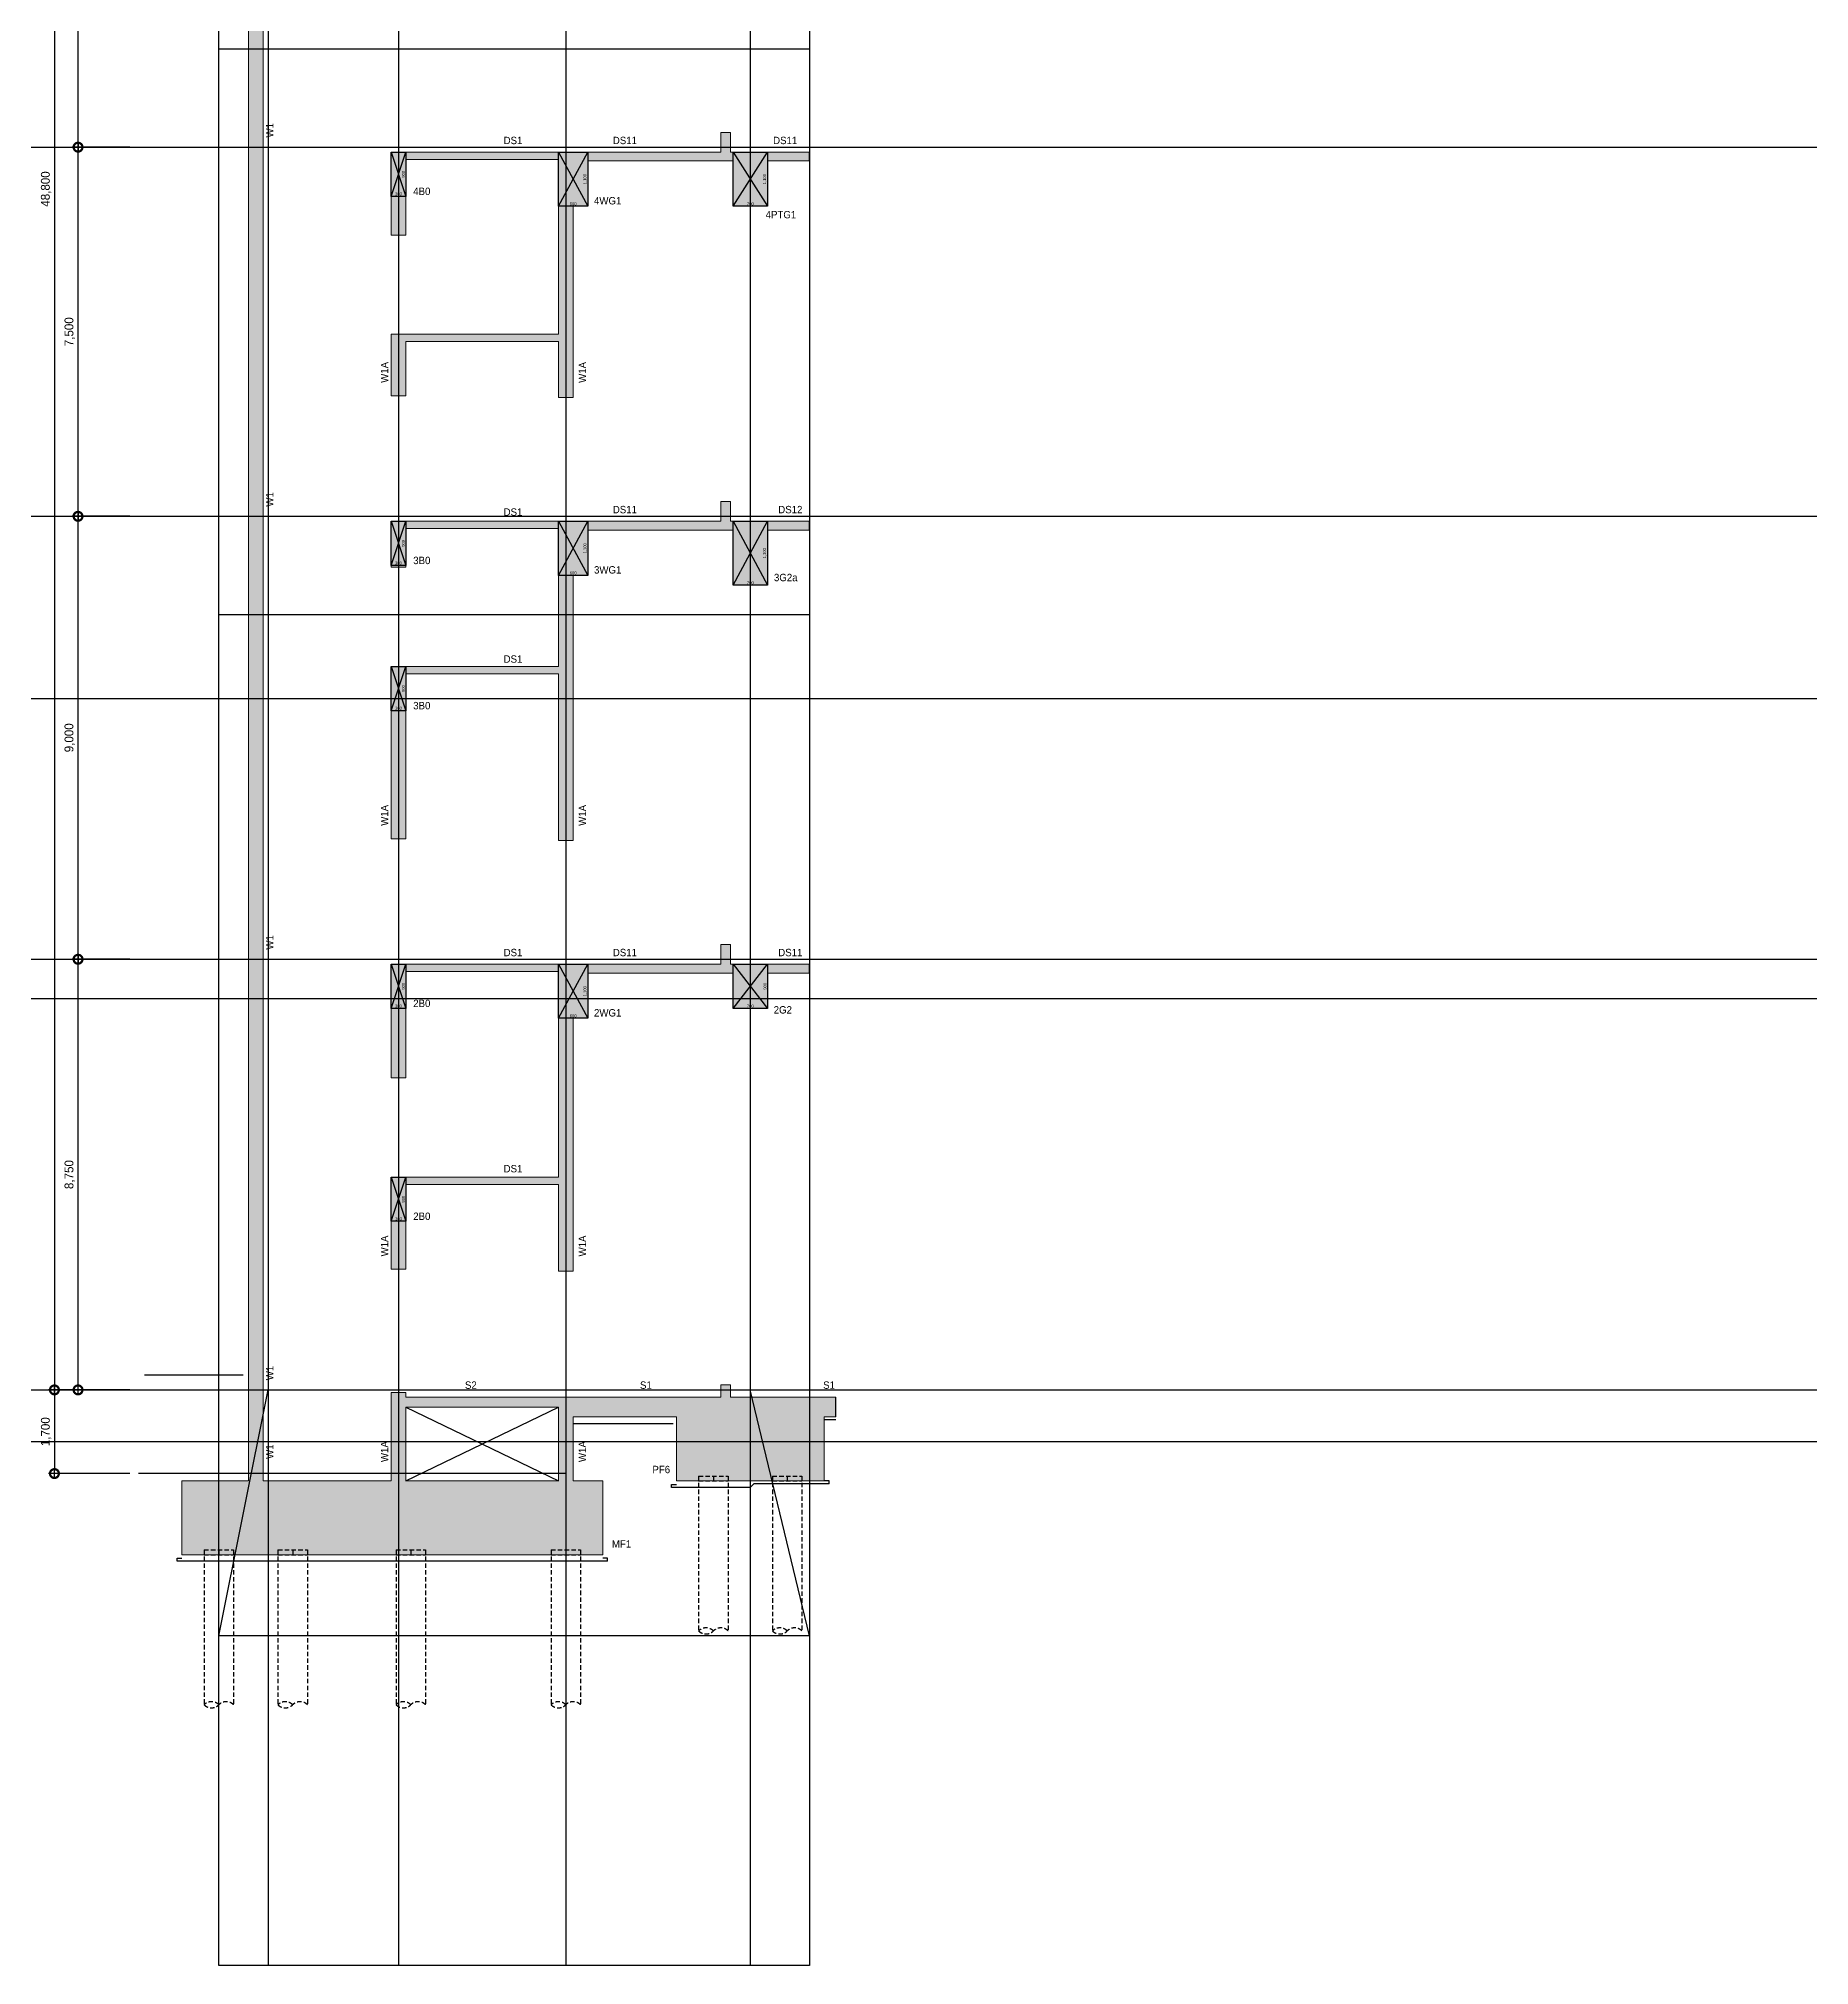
# Model space of a CAD drawing. Header units: millimetres. Extents: x -59434 to 186515, y -46562 to 55873.
# Drawn here: x 114535 to 150525, y -11695 to 27458 of the extents above; entities that cross this region are included whole.
import ezdxf
from ezdxf.enums import TextEntityAlignment as Align

# ---------------------------------------------------------------- set-up
doc = ezdxf.new("R2010")
doc.units = ezdxf.units.MM
doc.header["$LTSCALE"] = 60
for name, pattern in [('ACAD_ISO05W100', [33, 24, -3, 0, -3, 0, -3]), ('H1', [1.5, 1, -0.5]), ('HID', [2.3, 1.5, -0.8]), ('HIDDEN', [2, 1, -1])]:
    doc.linetypes.add(name, pattern=pattern)
doc.layers.get('Defpoints').update_dxf_attribs({"color": 151})
for name, color, linetype in [('A-CEN', 1, 'Continuous'), ('A-CEN-AXIS', 1, 'Continuous'), ('A-DIM', 7, 'Continuous'), ('A-SITE', 3, 'ACAD_ISO05W100'), ('A-버림CONC', 5, 'Continuous'), ('구조SOLID', 253, 'Continuous'), ('기초', 5, 'HIDDEN')]:
    doc.layers.add(name, color=color, linetype=linetype)
doc.layers.add('A-CON', color=2, linetype='Continuous', lineweight=9)
for name, color, linetype, plot in [('AS-HIDLINE', 205, 'Continuous', False), ('NOPLOT', 191, 'Continuous', False), ('NOPLOT-DIM', 191, 'Continuous', False), ('NOPLOT-부호', 4, 'Continuous', False)]:
    doc.layers.add(name, color=color, linetype=linetype, plot=plot)
doc.styles.add('Gdim', font='')
doc.styles.get('Gdim').set_extended_font_data('Dotum')
doc.dimstyles.new('G-Xdim', dxfattribs={"dimscale": 30, "dimtxt": 2, "dimasz": 1, "dimexe": 1.2, "dimexo": 1.2, "dimgap": 0, "dimtad": 1, "dimdec": 1, "dimdsep": 46, "dimlunit": 6, "dimtxsty": 'Gdim', "dimcen": 1, "dimse1": 1, "dimse2": 1, "dimsd1": 1, "dimsd2": 1, "dimclrd": 1, "dimclre": 1, "dimclrt": 256, "dimadec": 0, "dimazin": 0, "dimtfac": 1, "dimtdec": 1, "dimtix": 1, "dimtmove": 2, "dimatfit": 1, "dimfxl": 2, "dimtolj": 1, "dimlwd": -1, "dimlwe": -1, "dimarcsym": 0})
doc.dimstyles.new('Gdim60', dxfattribs={"dimscale": 60, "dimtxt": 3, "dimasz": 1, "dimexe": 2, "dimexo": 3, "dimgap": 1, "dimtad": 1, "dimdec": 0, "dimdsep": 46, "dimlunit": 6, "dimtxsty": 'Gdim', "dimblk": 'G3-DOT', "dimcen": 2.5, "dimdle": 2, "dimclrd": 1, "dimclre": 1, "dimclrt": 256, "dimazin": 2, "dimtfac": 1, "dimtdec": 0, "dimtix": 1, "dimtmove": 2, "dimatfit": 3, "dimldrblk": 'DOTSMALL', "dimfxl": 2, "dimtolj": 1, "dimtzin": 0, "dimarcsym": 0})

# ---------------------------------------------------------------- blocks, each defined once
blk = doc.blocks.new('G3-DOT')
at = {"layer": 'A-DIM', "color": 1, "linetype": 'ByBlock'}
blk.add_line((1.5, 0), (-1.5, 0), dxfattribs=at)
at = {"layer": 'A-DIM', "color": 1, "linetype": 'ByBlock', "const_width": 3}
blk.add_lwpolyline([(0.375, 0, 1), (-0.375, 0, 1)], format="xyb", close=True, dxfattribs=at)
blk = doc.blocks.new('*D30')
at = {"layer": 'Defpoints', "color": 0, "transparency": 16777216}
for p in [(116570, 48800, 0), (116570, 0, 0), (114858, 0, 0)]:
    blk.add_point(p, dxfattribs=at)
at = {"layer": 'NOPLOT-DIM', "color": 1, "lineweight": -2, "transparency": 16777216}
for p, q in [((116390, 48800, 0), (114738, 48800, 0)), ((114858, 48740, 0), (114858, 60, 0)), ((116390, 0, 0), (114738, 0, 0))]:
    blk.add_line(p, q, dxfattribs=at)
at = {"layer": 'NOPLOT-DIM', "color": 1, "lineweight": -2, "transparency": 16777216, "xscale": 60, "yscale": 60, "zscale": 60}
for p, rotation in [((114858, 48800, 0), 90), ((114858, 0, 0), 270)]:
    blk.add_blockref('G3-DOT', p, dxfattribs=dict(at, rotation=rotation))
at = {"layer": 'NOPLOT-DIM', "transparency": 16777216, "insert": (114690, 24400, 0), "char_height": 180, "attachment_point": 5, "rotation": 90, "style": 'Gdim'}
blk.add_mtext('\\A1;48,800', dxfattribs=at)
blk = doc.blocks.new('_DotSmall')
at = {"color": 0, "linetype": 'ByBlock', "const_width": 0.5}
blk.add_lwpolyline([(-0.0625, 0, 1), (0.0625, 0, 1)], format="xyb", close=True, dxfattribs=at)
blk = doc.blocks.new('*D31')
at = {"layer": 'Defpoints', "color": 0, "transparency": 16777216}
for p in [(115338, 8750, 0), (116570, 8750, 0), (116570, 0, 0)]:
    blk.add_point(p, dxfattribs=at)
at = {"layer": 'NOPLOT-DIM', "color": 1, "lineweight": -2, "transparency": 16777216}
for p, q in [((116390, 8750, 0), (115218, 8750, 0)), ((115338, 60, 0), (115338, 8690, 0)), ((116390, 0, 0), (115218, 0, 0))]:
    blk.add_line(p, q, dxfattribs=at)
at = {"layer": 'NOPLOT-DIM', "color": 1, "lineweight": -2, "transparency": 16777216, "xscale": 60, "yscale": 60, "zscale": 60}
for p, rotation in [((115338, 8750, 0), 90), ((115338, 0, 0), 270)]:
    blk.add_blockref('G3-DOT', p, dxfattribs=dict(at, rotation=rotation))
at = {"layer": 'NOPLOT-DIM', "transparency": 16777216, "insert": (115170, 4375, 0), "char_height": 180, "attachment_point": 5, "rotation": 90, "style": 'Gdim'}
blk.add_mtext('\\A1;8,750', dxfattribs=at)
blk = doc.blocks.new('*D32')
at = {"layer": 'Defpoints', "color": 0, "transparency": 16777216}
for p in [(115338, 17750, 0), (116570, 17750), (116570, 8750, 0)]:
    blk.add_point(p, dxfattribs=at)
at = {"layer": 'NOPLOT-DIM', "color": 1, "lineweight": -2, "transparency": 16777216}
for p, q in [((116390, 17750, 0), (115218, 17750, 0)), ((115338, 8810, 0), (115338, 17690, 0)), ((116390, 8750, 0), (115218, 8750, 0))]:
    blk.add_line(p, q, dxfattribs=at)
at = {"layer": 'NOPLOT-DIM', "color": 1, "lineweight": -2, "transparency": 16777216, "xscale": 60, "yscale": 60, "zscale": 60}
for p, rotation in [((115338, 17750, 0), 90), ((115338, 8750, 0), 270)]:
    blk.add_blockref('G3-DOT', p, dxfattribs=dict(at, rotation=rotation))
at = {"layer": 'NOPLOT-DIM', "transparency": 16777216, "insert": (115170, 13250, 0), "char_height": 180, "attachment_point": 5, "rotation": 90, "style": 'Gdim'}
blk.add_mtext('\\A1;9,000', dxfattribs=at)
blk = doc.blocks.new('*D33')
at = {"layer": 'Defpoints', "color": 0, "transparency": 16777216}
for p in [(115338, 25250, 0), (116570, 25250, 0), (116570, 17750)]:
    blk.add_point(p, dxfattribs=at)
at = {"layer": 'NOPLOT-DIM', "color": 1, "lineweight": -2, "transparency": 16777216}
for p, q in [((116390, 25250, 0), (115218, 25250, 0)), ((115338, 17810, 0), (115338, 25190, 0)), ((116390, 17750, 0), (115218, 17750, 0))]:
    blk.add_line(p, q, dxfattribs=at)
at = {"layer": 'NOPLOT-DIM', "color": 1, "lineweight": -2, "transparency": 16777216, "xscale": 60, "yscale": 60, "zscale": 60}
for p, rotation in [((115338, 25250, 0), 90), ((115338, 17750, 0), 270)]:
    blk.add_blockref('G3-DOT', p, dxfattribs=dict(at, rotation=rotation))
at = {"layer": 'NOPLOT-DIM', "transparency": 16777216, "insert": (115170, 21500, 0), "char_height": 180, "attachment_point": 5, "rotation": 90, "style": 'Gdim'}
blk.add_mtext('\\A1;7,500', dxfattribs=at)
blk = doc.blocks.new('*D34')
at = {"layer": 'Defpoints', "color": 0, "transparency": 16777216}
for p in [(115338, 32250, 0), (116570, 32250, 0), (116570, 25250, 0)]:
    blk.add_point(p, dxfattribs=at)
at = {"layer": 'NOPLOT-DIM', "color": 1, "lineweight": -2, "transparency": 16777216}
for p, q in [((116390, 32250, 0), (115218, 32250, 0)), ((115338, 25310, 0), (115338, 32190, 0)), ((116390, 25250, 0), (115218, 25250, 0))]:
    blk.add_line(p, q, dxfattribs=at)
at = {"layer": 'NOPLOT-DIM', "color": 1, "lineweight": -2, "transparency": 16777216, "xscale": 60, "yscale": 60, "zscale": 60}
for p, rotation in [((115338, 32250, 0), 90), ((115338, 25250, 0), 270)]:
    blk.add_blockref('G3-DOT', p, dxfattribs=dict(at, rotation=rotation))
at = {"layer": 'NOPLOT-DIM', "transparency": 16777216, "insert": (115170, 28750, 0), "char_height": 180, "attachment_point": 5, "rotation": 90, "style": 'Gdim'}
blk.add_mtext('\\A1;7,000', dxfattribs=at)
blk = doc.blocks.new('*D38')
at = {"layer": 'Defpoints', "color": 0, "transparency": 16777216}
for p in [(116570, 0, 0), (114858, -1700, 0), (116570, -1700, 0)]:
    blk.add_point(p, dxfattribs=at)
at = {"layer": 'NOPLOT-DIM', "color": 1, "lineweight": -2, "transparency": 16777216}
for p, q in [((116390, 0, 0), (114738, 0, 0)), ((114858, -60, 0), (114858, -1640, 0)), ((116390, -1700, 0), (114738, -1700, 0))]:
    blk.add_line(p, q, dxfattribs=at)
at = {"layer": 'NOPLOT-DIM', "color": 1, "lineweight": -2, "transparency": 16777216, "xscale": 60, "yscale": 60, "zscale": 60}
for p, rotation in [((114858, 0, 0), 90), ((114858, -1700, 0), 270)]:
    blk.add_blockref('G3-DOT', p, dxfattribs=dict(at, rotation=rotation))
at = {"layer": 'NOPLOT-DIM', "transparency": 16777216, "insert": (114690, -850, 0), "char_height": 180, "attachment_point": 5, "rotation": 90, "style": 'Gdim'}
blk.add_mtext('\\A1;1,700', dxfattribs=at)
blk = doc.blocks.new('*D108')
at = {"layer": 'Defpoints', "color": 0, "linetype": 'Continuous', "transparency": 16777216}
for p in [(-300, -1100), (300, -1080), (300, -1100)]:
    blk.add_point(p, dxfattribs=at)
at = {"layer": 'AS-HIDLINE', "linetype": 'Continuous', "transparency": 16777216, "insert": (0, -1050), "char_height": 60, "attachment_point": 5, "style": 'Gdim'}
blk.add_mtext('\\A1;600', dxfattribs=at)
blk = doc.blocks.new('*D109')
at = {"layer": 'Defpoints', "color": 0, "linetype": 'Continuous', "transparency": 16777216}
for p in [(300, 0), (280, 0), (300, -1100)]:
    blk.add_point(p, dxfattribs=at)
at = {"layer": 'AS-HIDLINE', "linetype": 'Continuous', "transparency": 16777216, "insert": (244, -550), "char_height": 60, "attachment_point": 5, "rotation": 90, "style": 'Gdim'}
blk.add_mtext('\\A1;1,100', dxfattribs=at)
blk = doc.blocks.new('*D118')
at = {"layer": 'Defpoints', "color": 0, "linetype": 'Continuous', "transparency": 16777216}
for p in [(-400, -900), (300, -880), (300, -900)]:
    blk.add_point(p, dxfattribs=at)
at = {"layer": 'AS-HIDLINE', "linetype": 'Continuous', "transparency": 16777216, "insert": (-50, -850), "char_height": 60, "attachment_point": 5, "style": 'Gdim'}
blk.add_mtext('\\A1;700', dxfattribs=at)
blk = doc.blocks.new('*D119')
at = {"layer": 'Defpoints', "color": 0, "linetype": 'Continuous', "transparency": 16777216}
for p in [(300, 0), (280, 0), (300, -900)]:
    blk.add_point(p, dxfattribs=at)
at = {"layer": 'AS-HIDLINE', "linetype": 'Continuous', "transparency": 16777216, "insert": (250, -450), "char_height": 60, "attachment_point": 5, "rotation": 90, "style": 'Gdim'}
blk.add_mtext('\\A1;900', dxfattribs=at)
blk = doc.blocks.new('*D122')
at = {"layer": 'Defpoints', "color": 0, "linetype": 'Continuous', "transparency": 16777216}
for p in [(-400, -1300), (300, -1280), (300, -1300)]:
    blk.add_point(p, dxfattribs=at)
at = {"layer": 'AS-HIDLINE', "linetype": 'Continuous', "transparency": 16777216, "insert": (-50, -1250), "char_height": 60, "attachment_point": 5, "style": 'Gdim'}
blk.add_mtext('\\A1;700', dxfattribs=at)
blk = doc.blocks.new('*D123')
at = {"layer": 'Defpoints', "color": 0, "linetype": 'Continuous', "transparency": 16777216}
for p in [(300, 0), (280, 0), (300, -1300)]:
    blk.add_point(p, dxfattribs=at)
at = {"layer": 'AS-HIDLINE', "linetype": 'Continuous', "transparency": 16777216, "insert": (244, -650), "char_height": 60, "attachment_point": 5, "rotation": 90, "style": 'Gdim'}
blk.add_mtext('\\A1;1,300', dxfattribs=at)
blk = doc.blocks.new('*D138')
at = {"layer": 'Defpoints', "color": 0, "linetype": 'Continuous', "transparency": 16777216}
for p in [(-300, -900), (0, -880), (0, -900)]:
    blk.add_point(p, dxfattribs=at)
at = {"layer": 'AS-HIDLINE', "linetype": 'Continuous', "transparency": 16777216, "insert": (-150, -850), "char_height": 60, "attachment_point": 5, "style": 'Gdim'}
blk.add_mtext('\\A1;300', dxfattribs=at)
blk = doc.blocks.new('*D139')
at = {"layer": 'Defpoints', "color": 0, "linetype": 'Continuous', "transparency": 16777216}
for p in [(0, 0), (-20, 0), (0, -900)]:
    blk.add_point(p, dxfattribs=at)
at = {"layer": 'AS-HIDLINE', "linetype": 'Continuous', "transparency": 16777216, "insert": (-50, -450), "char_height": 60, "attachment_point": 5, "rotation": 90, "style": 'Gdim'}
blk.add_mtext('\\A1;900', dxfattribs=at)
blk = doc.blocks.new('*D124')
at = {"layer": 'Defpoints', "color": 0, "linetype": 'Continuous', "transparency": 16777216}
for p in [(-400, -1100), (300, -1080), (300, -1100)]:
    blk.add_point(p, dxfattribs=at)
at = {"layer": 'AS-HIDLINE', "linetype": 'Continuous', "transparency": 16777216, "insert": (-50, -1050), "char_height": 60, "attachment_point": 5, "style": 'Gdim'}
blk.add_mtext('\\A1;700', dxfattribs=at)
blk = doc.blocks.new('*D125')
at = {"layer": 'Defpoints', "color": 0, "linetype": 'Continuous', "transparency": 16777216}
for p in [(300, 0), (280, 0), (300, -1100)]:
    blk.add_point(p, dxfattribs=at)
at = {"layer": 'AS-HIDLINE', "linetype": 'Continuous', "transparency": 16777216, "insert": (244, -550), "char_height": 60, "attachment_point": 5, "rotation": 90, "style": 'Gdim'}
blk.add_mtext('\\A1;1,100', dxfattribs=at)
blk = doc.blocks.new('파일')
at = {"layer": 'NOPLOT', "linetype": 'HID'}
blk.add_line((71, 790, 0), (671, 790, 0), dxfattribs=at)
at = {"layer": 'NOPLOT'}
blk.add_line((371, 890, 0), (371, 790, 0), dxfattribs=at)
at = {"layer": '기초', "linetype": 'HID'}
for p, q in [((71, 890, 0), (671, 890, 0)), ((71, 890, 0), (71, -2258, 0)), ((671, 890, 0), (671, -2258, 0))]:
    blk.add_line(p, q, dxfattribs=at)
for centre, start, end in [((221, -2408, 0), 45, 135), ((221, -2108, 0), 225, 315), ((521, -2408, 0), 45, 135)]:
    blk.add_arc(centre, 212, start, end, dxfattribs=at)
blk = doc.blocks.new('*U59')
at = {"layer": 'AS-HIDLINE', "linetype": 'Continuous'}
for p, q in [((-300, -1100), (300, 0)), ((-300, 0), (300, -1100))]:
    blk.add_line(p, q, dxfattribs=at)
blk.add_lwpolyline([(-300, -1100), (-300, 0), (300, 0), (300, -1100)], close=True, dxfattribs=at)
dim = blk.add_linear_dim(base=(280.13, 0), p1=(300, -1100), p2=(300, 0), angle=90, dimstyle='G-Xdim', override={"dimtxsty": 'Gdim'}, dxfattribs=at)
dim.commit()
dim.dimension.update_dxf_attribs({"geometry": '*D109', "text_midpoint": (244.31, -550)})
dim = blk.add_linear_dim(base=(300, -1080.06), p1=(-300, -1100), p2=(300, -1100), dimstyle='G-Xdim', override={"dimtxsty": 'Gdim'}, dxfattribs=at)
dim.commit()
dim.dimension.update_dxf_attribs({"geometry": '*D108', "text_midpoint": (0, -1050.02)})
blk = doc.blocks.new('*U64')
at = {"layer": 'AS-HIDLINE', "linetype": 'Continuous'}
for p, q in [((-400, -900), (300, 0)), ((-400, 0), (300, -900))]:
    blk.add_line(p, q, dxfattribs=at)
blk.add_lwpolyline([(-400, -900), (-400, 0), (300, 0), (300, -900)], close=True, dxfattribs=at)
dim = blk.add_linear_dim(base=(280.13, 0), p1=(300, -900), p2=(300, 0), angle=90, dimstyle='G-Xdim', override={"dimtxsty": 'Gdim'}, dxfattribs=at)
dim.commit()
dim.dimension.update_dxf_attribs({"geometry": '*D119', "text_midpoint": (250.09, -450)})
dim = blk.add_linear_dim(base=(300, -880.06), p1=(-400, -900), p2=(300, -900), dimstyle='G-Xdim', override={"dimtxsty": 'Gdim'}, dxfattribs=at)
dim.commit()
dim.dimension.update_dxf_attribs({"geometry": '*D118', "text_midpoint": (-50, -850.02)})
blk = doc.blocks.new('*U66')
at = {"layer": 'AS-HIDLINE', "linetype": 'Continuous'}
for p, q in [((-400, -1300), (300, 0)), ((-400, 0), (300, -1300))]:
    blk.add_line(p, q, dxfattribs=at)
blk.add_lwpolyline([(-400, -1300), (-400, 0), (300, 0), (300, -1300)], close=True, dxfattribs=at)
dim = blk.add_linear_dim(base=(280.13, 0), p1=(300, -1300), p2=(300, 0), angle=90, dimstyle='G-Xdim', override={"dimtxsty": 'Gdim'}, dxfattribs=at)
dim.commit()
dim.dimension.update_dxf_attribs({"geometry": '*D123', "text_midpoint": (244.31, -650)})
dim = blk.add_linear_dim(base=(300, -1280.06), p1=(-400, -1300), p2=(300, -1300), dimstyle='G-Xdim', override={"dimtxsty": 'Gdim'}, dxfattribs=at)
dim.commit()
dim.dimension.update_dxf_attribs({"geometry": '*D122', "text_midpoint": (-50, -1250.02)})
blk = doc.blocks.new('*U87')
at = {"layer": 'AS-HIDLINE', "linetype": 'Continuous'}
for p, q in [((-300, -900), (0, 0)), ((-300, 0), (0, -900))]:
    blk.add_line(p, q, dxfattribs=at)
blk.add_lwpolyline([(-300, -900), (-300, 0), (0, 0), (0, -900)], close=True, dxfattribs=at)
dim = blk.add_linear_dim(base=(-19.87, 0), p1=(0, -900), p2=(0, 0), angle=90, dimstyle='G-Xdim', override={"dimtxsty": 'Gdim'}, dxfattribs=at)
dim.commit()
dim.dimension.update_dxf_attribs({"geometry": '*D139', "text_midpoint": (-49.91, -450)})
dim = blk.add_linear_dim(base=(0, -880.06), p1=(-300, -900), p2=(0, -900), dimstyle='G-Xdim', override={"dimtxsty": 'Gdim'}, dxfattribs=at)
dim.commit()
dim.dimension.update_dxf_attribs({"geometry": '*D138', "text_midpoint": (-150, -850.02)})
blk = doc.blocks.new('*U67')
at = {"layer": 'AS-HIDLINE', "linetype": 'Continuous'}
for p, q in [((-400, -1100), (300, 0)), ((-400, 0), (300, -1100))]:
    blk.add_line(p, q, dxfattribs=at)
blk.add_lwpolyline([(-400, -1100), (-400, 0), (300, 0), (300, -1100)], close=True, dxfattribs=at)
dim = blk.add_linear_dim(base=(280.13, 0), p1=(300, -1100), p2=(300, 0), angle=90, dimstyle='G-Xdim', override={"dimtxsty": 'Gdim'}, dxfattribs=at)
dim.commit()
dim.dimension.update_dxf_attribs({"geometry": '*D125', "text_midpoint": (244.31, -550)})
dim = blk.add_linear_dim(base=(300, -1080.06), p1=(-400, -1100), p2=(300, -1100), dimstyle='G-Xdim', override={"dimtxsty": 'Gdim'}, dxfattribs=at)
dim.commit()
dim.dimension.update_dxf_attribs({"geometry": '*D124', "text_midpoint": (-50, -1050.02)})

msp = doc.modelspace()

# ---------------------------------------------------------------- hatches: boundary and pattern name
at = {"layer": '구조SOLID'}
h = msp.add_hatch(color=256, dxfattribs=at)
h.dxf.hatch_style = 1
h.paths.add_polyline_path([(125400, 46535), (125200, 46535), (125200, 45600), (119750, 45600), (119750, 48350), (124900, 48350), (124900, 47800), (125400, 47800), (125400, 49050), (125200, 49050), (125000, 49020), (125000, 48900), (125030, 48900), (125030, 48915), (125045, 48915), (125045, 48900), (125200, 48900), (125200, 48500), (119750, 48500), (119750, 48900), (119905, 48900), (119905, 48915), (119920, 48915), (119920, 48900), (119950, 48900), (119950, 49020), (119750, 49050), (119550, 49050), (119550, 46900), (118800, 46900), (118800, -1850), (117450, -1850), (117450, -3350), (126000, -3350), (126000, -1850), (125400, -1850), (125400, -550), (127500, -550), (127500, -1850), (130500, -1850), (130500, -550), (130735.7, -550), (130735.7, -150), (128600, -150), (128600, 100), (128400, 100), (128400, -150), (122000, -150), (122000, -50), (121700, -50), (121700, -1850), (119100, -1850), (119100, 45450), (121700, 45450), (121700, 44700), (122000, 44700), (122000, 45450), (124900, 45450), (124900, 44900), (125100, 44900), (125100, 42680), (125400, 42680), (125400, 42975), (126605, 42975), (126605, 42990), (126650, 43125), (125400, 43175)])
h.paths.add_polyline_path([(119550, 45600), (119100, 45600), (119100, 46750), (119550, 46750)], flags=16)
h.paths.add_polyline_path([(125100, -350), (125100, -1850), (122000, -1850), (122000, -350)], flags=16)
h = msp.add_hatch(color=256, dxfattribs=at)
h.dxf.hatch_style = 1
h.paths.add_polyline_path([(122000, 24250), (121700, 24250), (121700, 23465), (122000, 23465)])
h.paths.add_polyline_path([(122000, 25000), (125100, 25000), (125100, 25150), (122000, 25150), (121700, 25150), (121700, 24250), (122000, 24250)])
h.paths.add_polyline_path([(129350, 24970), (130200, 24970), (130200, 25150), (128600, 25150), (128600, 25550), (128400, 25550), (128400, 25150), (125700, 25150), (125700, 25020), (125700, 24970), (128650, 24970), (128650, 24050), (129350, 24050)])
h = msp.add_hatch(color=256, dxfattribs=at)
h.dxf.hatch_style = 1
h.paths.add_polyline_path([(125700, 25020), (125700, 25150), (125100, 25150), (125100, 25000), (125100, 21450), (121700, 21450), (121700, 20200), (122000, 20200), (122000, 21300), (125100, 21300), (125100, 20165), (125400, 20165), (125400, 24050), (125700, 24050)])
h = msp.add_hatch(color=256, dxfattribs=at)
h.dxf.hatch_style = 1
h.paths.add_polyline_path([(122000, 13800), (121700, 13800), (121700, 11200), (122000, 11200)])
h.paths.add_polyline_path([(122000, 17500), (125100, 17500), (125100, 17650), (121700, 17650), (121700, 16750), (122000, 16750)])
h.paths.add_polyline_path([(129350, 17470), (130200, 17470), (130200, 17650), (128600, 17650), (128600, 18050), (128400, 18050), (128400, 17650), (125700, 17650), (125700, 17520), (125700, 17470), (128650, 17470), (128650, 16350), (129350, 16350)])
h.paths.add_polyline_path([(122000, 16750), (121700, 16750), (121700, 16715), (122000, 16715)])
h = msp.add_hatch(color=256, dxfattribs=at)
h.dxf.hatch_style = 1
h.paths.add_polyline_path([(125700, 17520), (125700, 17650), (125100, 17650), (125100, 17500), (125100, 14700), (121700, 14700), (121700, 13800), (122000, 13800), (122000, 14550), (125100, 14550), (125100, 11165), (125400, 11165), (125400, 16550), (125700, 16550)])
h = msp.add_hatch(color=256, dxfattribs=at)
h.dxf.hatch_style = 1
h.paths.add_polyline_path([(122000, 3425), (121700, 3425), (121700, 2450), (122000, 2450)])
h.paths.add_polyline_path([(122000, 7750), (121700, 7750), (121700, 6340), (122000, 6340)])
h.paths.add_polyline_path([(122000, 8500), (125100, 8500), (125100, 8650), (122000, 8650), (121700, 8650), (121700, 7750), (122000, 7750)])
h.paths.add_polyline_path([(129350, 8470), (130200, 8470), (130200, 8650), (128600, 8650), (128600, 9050), (128400, 9050), (128400, 8650), (125700, 8650), (125700, 8520), (125700, 8470), (128650, 8470), (128650, 7750), (129350, 7750)])
h = msp.add_hatch(color=256, dxfattribs=at)
h.dxf.hatch_style = 1
h.paths.add_polyline_path([(125700, 8520), (125700, 8650), (125100, 8650), (125100, 8500), (125100, 4325), (121700, 4325), (121700, 3425), (122000, 3425), (122000, 4175), (125100, 4175), (125100, 2415), (125400, 2415), (125400, 7550), (125700, 7550)])

# ---------------------------------------------------------------- linework, layer by layer
at = {"layer": 'A-CEN'}
for p, q in [((125250, 52396.8), (125250, -11694.5)), ((122000, -1850), (125100, -350)), ((122000, -350), (125100, -1850))]:
    msp.add_line(p, q, dxfattribs=at)
at = {"layer": 'A-CEN-AXIS'}
for p, q in [((119200, 52396.8), (119200, -11694.5)), ((121850, 52396.8), (121850, -11694.5)), ((129000, 52396.8), (129000, -11694.5)), ((-3065.7, 25250), (186515.5, 25250)), ((-3065.7, 17750), (186515.5, 17750)), ((-3065.7, 8750), (186515.5, 8750)), ((26501.4, 7950), (186515.5, 7950)), ((-3065.7, 0), (186515.5, 0)), ((-3065.7, -1050), (186515.5, -1050)), ((125250, -1700), (116569.8, -1700, 0))]:
    msp.add_line(p, q, dxfattribs=at)
at = {"layer": 'A-CON'}
for p, q in [((118800, 46900), (118800, -1850)), ((119100, 45450), (119100, -1850)), ((128400, 25150), (128400, 25550)), ((128400, 25550), (128600, 25550)), ((128600, 25550), (128600, 25150)), ((121700, 25150), (121700, 23465)), ((122000, 25150), (121700, 25150)), ((122000, 25150), (125400, 25150)), ((125400, 25150), (128400, 25150)), ((128600, 25150), (130200, 25150)), ((122000, 25000), (122000, 23465)), ((122000, 25000), (125100, 25000)), ((125100, 25000), (125100, 21450)), ((125700, 25020), (125700, 24050)), ((125700, 24970), (128650, 24970)), ((128650, 24970), (128650, 24050)), ((129350, 24050), (129350, 24970)), ((129350, 24970), (130200, 24970)), ((125400, 24050), (125400, 20165)), ((125700, 24050), (125400, 24050)), ((128650, 24050), (129350, 24050)), ((121700, 23465), (122000, 23465)), ((121700, 21450), (121700, 20200)), ((121700, 21450), (125100, 21450)), ((122000, 21300), (122000, 20200)), ((122000, 21300), (125100, 21300)), ((125100, 21300), (125100, 20165)), ((121700, 20200), (122000, 20200)), ((125100, 20165), (125400, 20165)), ((128400, 17650), (128400, 18050)), ((128400, 18050), (128600, 18050)), ((128600, 18050), (128600, 17650)), ((121700, 17650), (121700, 16715)), ((122000, 17650), (121700, 17650)), ((121700, 17650), (125400, 17650)), ((125400, 17650), (128400, 17650)), ((128600, 17650), (130200, 17650)), ((122000, 17500), (122000, 16715)), ((122000, 17500), (125100, 17500)), ((125100, 17500), (125100, 14700)), ((125700, 17520), (125700, 16550)), ((125700, 17470), (128650, 17470)), ((128650, 16350), (128650, 17470)), ((129350, 17470), (129350, 16350)), ((129350, 17470), (130200, 17470)), ((121700, 16715), (122000, 16715, 0)), ((125400, 16550), (125400, 11165)), ((125700, 16550), (125400, 16550)), ((129350, 16350), (128650, 16350)), ((121700, 14700), (121700, 11200)), ((121700, 14700), (125100, 14700)), ((122000, 14550), (122000, 11200)), ((122000, 14550), (125100, 14550)), ((125100, 14550), (125100, 11165)), ((121700, 11200), (122000, 11200)), ((125100, 11165), (125400, 11165)), ((128400, 8650), (128400, 9050)), ((128400, 9050), (128600, 9050)), ((128600, 9050), (128600, 8650)), ((121700, 8650), (121700, 6340)), ((122000, 8650), (121700, 8650)), ((122000, 8650), (125400, 8650)), ((125400, 8650), (128400, 8650)), ((128600, 8650), (130200, 8650)), ((122000, 8500), (122000, 6340)), ((122000, 8500), (125100, 8500)), ((125100, 8550), (125100, 4325)), ((125700, 8520), (125700, 7550)), ((125700, 8470), (128650, 8470)), ((128650, 7750), (128650, 8470)), ((129350, 8470), (129350, 7750)), ((129350, 8470), (130200, 8470)), ((125400, 7550), (125400, 2415)), ((125700, 7550), (125400, 7550)), ((129350, 7750), (128650, 7750)), ((121700, 6340), (122000, 6340)), ((121700, 4325), (121700, 2450)), ((121700, 4325), (125100, 4325)), ((122000, 4175), (122000, 2450)), ((122000, 4175), (125100, 4175)), ((125100, 4175), (125100, 2415)), ((121700, 2450), (122000, 2450)), ((125100, 2415), (125400, 2415)), ((128400, -150), (128400, 100)), ((128400, 100), (128600, 100)), ((128600, 100), (128600, -150, 0)), ((121700, -50), (121700, -1850)), ((122000, -50), (121700, -50)), ((122000, -50), (122000, -150)), ((122000, -150), (128400, -150)), ((122000, -350), (122000, -1850)), ((122000, -350), (125100, -350)), ((125100, -350), (125100, -1850)), ((128600, -150), (130735.7, -150)), ((125400, -550), (127500, -550)), ((125400, -550), (125400, -1850)), ((127500, -550, 0), (127500, -1850, 0)), ((130500, -550, 0), (130735.7, -550, 0)), ((130500, -550, 0), (130500, -1850, 0)), ((117450, -1850), (118800, -1850)), ((117450, -1850), (117450, -3350)), ((119100, -1850), (121700, -1850)), ((122000, -1850), (125100, -1850)), ((125400, -1850), (126000, -1850)), ((126000, -1850), (126000, -3350)), ((127500, -1850, 0), (130500, -1850, 0)), ((117450, -3350), (126000, -3350))]:
    msp.add_line(p, q, dxfattribs=at)
at = {"layer": 'A-CON', "color": 7, "linetype": 'H1'}
for p, q in [((125700, 25150), (125100, 25150)), ((125100, 25150), (125100, 25000)), ((125700, 25020), (125700, 25150)), ((121700, 24250), (122000, 24250)), ((125700, 17650), (125100, 17650)), ((125100, 17650), (125100, 17500)), ((125700, 17520), (125700, 17650)), ((121700, 16750), (122000, 16750)), ((121700, 13800), (122000, 13800)), ((125700, 8650), (125100, 8650)), ((125100, 8650), (125100, 8500)), ((125700, 8520), (125700, 8650)), ((121700, 7750), (122000, 7750)), ((121700, 3425), (122000, 3425))]:
    msp.add_line(p, q, dxfattribs=at)
at = {"layer": 'A-SITE', "linetype": 'Continuous'}
msp.add_line((118690.6, 300), (116690.6, 300), dxfattribs=at)
at = {"layer": 'A-버림CONC', "color": 5}
for p, q in [((130735.7, -610, 0), (130500, -610, 0)), ((127400, -1980, 0), (127400, -1920, 0)), ((127400, -1920, 0), (127500, -1920, 0)), ((129070, -1910, 0), (129000, -1980, 0)), ((130600, -1910, 0), (129070, -1910, 0)), ((130600, -1850, 0), (130500, -1850, 0)), ((130600, -1910, 0), (130600, -1850, 0)), ((129000, -1980, 0), (127400, -1980, 0)), ((117350.2, -3480), (117350.2, -3420)), ((117350.2, -3420), (117450.2, -3420)), ((126100.2, -3480), (117350.2, -3480)), ((126100.2, -3420), (126000.2, -3420)), ((126100.2, -3480), (126100.2, -3420))]:
    msp.add_line(p, q, dxfattribs=at)
at = {"layer": 'A-버림CONC', "color": 5, "elevation": 0}
msp.add_lwpolyline([(125400, -680), (127430, -680)], dxfattribs=at)
at = {"layer": 'NOPLOT'}
for p, q in [((118200, -5000), (119200, 0)), ((130200, -5000), (129000, 0))]:
    msp.add_line(p, q, dxfattribs=at)
at = {"layer": 'NOPLOT', "elevation": 0}
for points in [[(130200, 51250), (130200, 15750), (118200, 15750), (118200, 51250)], [(130200, 27250), (130200, -5000), (118200, -5000), (118200, 27250)]]:
    msp.add_lwpolyline(points, close=True, dxfattribs=at)
at = {"layer": 'NOPLOT-DIM'}
msp.add_line((26502.3, 14050), (186515.5, 14050), dxfattribs=at)
at = {"layer": 'NOPLOT-DIM', "elevation": 0}
msp.add_lwpolyline([(130200, -11694.5), (118200, -11694.5), (118200, 52396.8), (130200, 52396.8)], close=True, dxfattribs=at)
at = {"layer": '구조SOLID'}
for p, q in [((130200, 24970), (130200, 25150)), ((130200, 17470), (130200, 17650)), ((130200, 8470), (130200, 8650)), ((130735.7, -550, 0), (130735.7, -150))]:
    msp.add_line(p, q, dxfattribs=at)

# ---------------------------------------------------------------- block references
at = {"layer": 'AS-HIDLINE', "linetype": 'Continuous'}
for name, p in [('*U87', (122000, 25150)), ('*U59', (125400, 25150)), ('*U67', (129050, 25150)), ('*U87', (122000, 17650)), ('*U59', (125400, 17650)), ('*U66', (129050, 17650)), ('*U87', (122000, 14700)), ('*U87', (122000, 8650)), ('*U59', (125400, 8650)), ('*U64', (129050, 8650)), ('*U87', (122000, 4325))]:
    msp.add_blockref(name, p, dxfattribs=at)
at = {"layer": '기초'}
for p in [(127879.1, -2639.7, 0), (129379.1, -2639.7, 0), (117829.1, -4139.9, 0), (119329.1, -4139.9, 0), (121729.4, -4139.9, 0), (124879.1, -4139.9, 0)]:
    msp.add_blockref('파일', p, dxfattribs=at)

# ---------------------------------------------------------------- texts
at = {"layer": 'NOPLOT-부호', "style": 'Gdim'}
for s, p in [('W1', (119233.9, 25593.4)), ('W1A', (121567.2, 20674.1)), ('W1A', (125589, 20674.1)), ('W1', (119233.9, 18093.4)), ('W1A', (121567.2, 11674.1)), ('W1A', (125589, 11674.1)), ('W1', (119233.9, 9093.4)), ('W1A', (121567.2, 2924.1)), ('W1A', (125589, 2924.1)), ('W1', (119233.9, 343.4)), ('W1', (119233.9, -1253.8)), ('W1A', (121567.2, -1253.8)), ('W1A', (125589, -1253.8))]:
    msp.add_text(s, height=150, rotation=90, dxfattribs=at).set_placement(p, align=Align.MIDDLE)
for s, p in [('DS1', (124177.5, 25386.8)), ('DS11', (126451.2, 25386.8)), ('DS11', (129709.1, 25386.8)), ('4B0', (122324.4, 24353.4, 0)), ('4WG1', (126101.8, 24161.9, 0)), ('4PTG1', (129623, 23879.2, 0)), ('DS1', (124177.5, 17836.8)), ('DS11', (126451.2, 17886.8)), ('DS12', (129813.5, 17886.8)), ('3B0', (122324.4, 16853.4)), ('3WG1', (126101.8, 16661.9)), ('3G2a', (129720.6, 16506.7)), ('DS1', (124177.5, 14850.1)), ('3B0', (122324.4, 13903.4)), ('DS1', (124177.5, 8886.8)), ('DS11', (126451.2, 8886.8)), ('DS11', (129813.5, 8886.8)), ('2B0', (122324.4, 7853.4)), ('2WG1', (126101.8, 7661.9, 0)), ('2G2', (129660.7, 7722.4, 0)), ('DS1', (124177.5, 4495)), ('2B0', (122324.4, 3528.4)), ('S2', (123320.8, 97.2)), ('S1', (126878.3, 97.2)), ('S1', (130600.3, 97.2)), ('PF6', (127190.2, -1617.4, 0)), ('MF1', (126384.2, -3129.2))]:
    msp.add_text(s, height=150, dxfattribs=at).set_placement(p, align=Align.MIDDLE)

# ---------------------------------------------------------------- dimensions: what is measured, and where the dimension line sits
at = {"layer": 'NOPLOT-DIM'}
for base, p1, p2, picture, middle in [((114857.7, 0, 0), (116569.8, 48800, 0), (116569.8, 0, 0), '*D30', (114690.2, 24400, 0)), ((115337.7, 32250, 0), (116569.8, 25250, 0), (116569.8, 32250, 0), '*D34', (115170.2, 28750, 0)), ((115337.7, 25250, 0), (116569.8, 17750), (116569.8, 25250, 0), '*D33', (115170.2, 21500, 0)), ((115337.7, 17750, 0), (116569.8, 8750, 0), (116569.8, 17750), '*D32', (115170.2, 13250, 0)), ((115337.7, 8750, 0), (116569.8, 0, 0), (116569.8, 8750, 0), '*D31', (115170.2, 4375, 0)), ((114857.7, -1700, 0), (116569.8, 0, 0), (116569.8, -1700, 0), '*D38', (114690.2, -850, 0))]:
    dim = msp.add_linear_dim(base=base, p1=p1, p2=p2, angle=90, dimstyle='Gdim60', dxfattribs=at)
    dim.commit()
    dim.dimension.update_dxf_attribs({"geometry": picture, "text_midpoint": middle})

doc.saveas('drawing.dxf')
